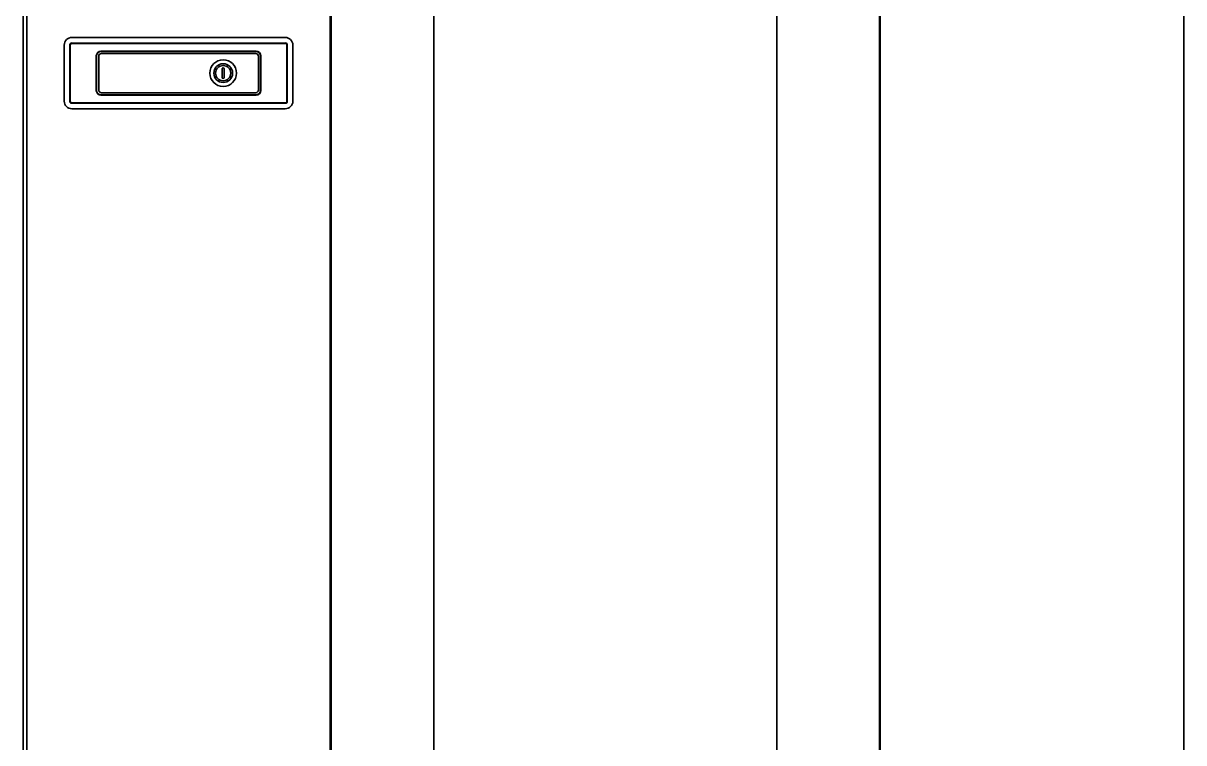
# Model space of a CAD drawing. Header units: inches. Extents: x 885 to 6823, y 710 to 5493.
# Drawn here: x 2616 to 3266, y 3253 to 3656 of the extents above; entities that cross this region are included whole.
import ezdxf

# ---------------------------------------------------------------- set-up
doc = ezdxf.new("R2010")
doc.units = ezdxf.units.IN
doc.layers.add('1', color=7, linetype='Continuous', true_color=0xffffff)

msp = doc.modelspace()

# ---------------------------------------------------------------- linework, layer by layer
at = {"layer": '1', "color": 7, "linetype": 'Continuous', "lineweight": 35}
for p, q in [((2615.78, 4020.25), (2615.78, 2355.06)), ((2615.78, 4020.25), (2615.78, 2355.06)), ((2617.78, 2370.86), (2617.78, 4018.86)), ((2787.78, 2568.87), (2787.78, 4018.86)), ((2788.28, 4018.36), (2788.28, 2568.96)), ((3095.28, 2568.96), (3095.28, 4018.36)), ((3095.78, 2568.87), (3095.78, 4018.86)), ((3265.78, 2370.86), (3265.78, 4018.86)), ((2845.78, 3903.36), (2845.78, 2683.96)), ((3037.78, 2683.96), (3037.78, 3903.36)), ((2643.03, 3648.36), (2762.53, 3648.36)), ((2638.78, 3612.61), (2638.78, 3644.11)), ((2641.93, 3644.11), (2641.93, 3612.61)), ((2642.08, 3612.61), (2642.08, 3644.11)), ((2762.53, 3645.21), (2643.03, 3645.21)), ((2643.03, 3645.05), (2762.53, 3645.05)), ((2746.24, 3640.66), (2659.32, 3640.66)), ((2659.32, 3640.5), (2746.24, 3640.5)), ((2763.48, 3644.11), (2763.48, 3612.61)), ((2763.63, 3612.61), (2763.63, 3644.11)), ((2766.78, 3644.11), (2766.78, 3612.61)), ((2656.73, 3638.06), (2656.73, 3618.65)), ((2656.88, 3618.65), (2656.88, 3638.06)), ((2658.08, 3637.86), (2658.08, 3634.91)), ((2658.08, 3633.91), (2658.08, 3634.91)), ((2658.08, 3632.67), (2658.08, 3633.91)), ((2745.98, 3639.36), (2659.58, 3639.36)), ((2747.48, 3618.86), (2747.48, 3637.86)), ((2748.68, 3638.06), (2748.68, 3618.65)), ((2748.84, 3618.65), (2748.84, 3638.06)), ((2658.08, 3631.67), (2658.08, 3632.67)), ((2658.08, 3631.67), (2658.08, 3625.04)), ((2727.28, 3630.86), (2727.28, 3625.86)), ((2728.28, 3625.86), (2728.28, 3630.86)), ((2658.08, 3624.04), (2658.08, 3625.04)), ((2658.08, 3622.8), (2658.08, 3624.04)), ((2658.08, 3621.8), (2658.08, 3622.8)), ((2658.08, 3621.8), (2658.08, 3618.86)), ((2746.24, 3616.21), (2659.32, 3616.21)), ((2659.32, 3616.05), (2746.24, 3616.05)), ((2659.58, 3617.36), (2745.98, 3617.36)), ((2762.53, 3611.66), (2643.03, 3611.66)), ((2643.03, 3611.5), (2762.53, 3611.5)), ((2762.53, 3608.36), (2643.03, 3608.36))]:
    msp.add_line(p, q, dxfattribs=at)
for radius in [7.5, 5.25, 4.25]:
    msp.add_circle((2727.78, 3628.36), radius, dxfattribs=at)
for centre, radius, start, end in [((2643.03, 3644.11), 4.25, 90, 180), ((2762.53, 3644.11), 4.25, 0, 90), ((2643.03, 3644.11), 1.14, 90, 180), ((2643.03, 3644.11), 1.1, 90, 180), ((2643.03, 3644.11), 0.946, 90, 180), ((2659.32, 3638.06), 2.6, 90, 180), ((2659.32, 3638.06), 2.44, 90, 180), ((2746.24, 3638.06), 2.6, 0, 90), ((2746.24, 3638.06), 2.44, 0, 90), ((2762.53, 3644.11), 1.14, 0, 90), ((2762.53, 3644.11), 1.1, 0, 90), ((2762.53, 3644.11), 0.946, 0, 90), ((2659.58, 3637.86), 1.5, 90, 180), ((2745.98, 3637.86), 1.5, 0, 90), ((2727.78, 3630.86), 0.5, 0, 180), ((2727.78, 3625.86), 0.5, 180, 0), ((2659.32, 3618.65), 2.6, 180, 270), ((2659.32, 3618.65), 2.44, 180, 270), ((2659.58, 3618.86), 1.5, 180, 270), ((2745.98, 3618.86), 1.5, 270, 0), ((2746.24, 3618.65), 2.44, 270, 0), ((2746.24, 3618.65), 2.6, 270, 0), ((2643.03, 3612.61), 4.25, 180, 270), ((2643.03, 3612.61), 1.14, 180, 270), ((2643.03, 3612.61), 1.1, 180, 270), ((2643.03, 3612.61), 0.946, 180, 270), ((2762.53, 3612.61), 1.14, 270, 0), ((2762.53, 3612.61), 1.1, 270, 0), ((2762.53, 3612.61), 4.25, 270, 0), ((2762.53, 3612.61), 0.946, 270, 0)]:
    msp.add_arc(centre, radius, start, end, dxfattribs=at)

doc.saveas('drawing.dxf')
